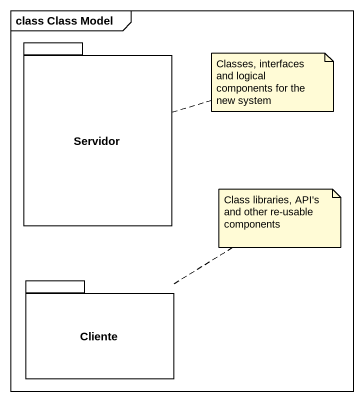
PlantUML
@startuml
mainframe class Class Model
package Servidor {
}
package Cliente {
}
note right of Servidor : Classes, interfaces and logical components for the new system
note top of Cliente : Class libraries, API's and other re-usable components
@enduml
